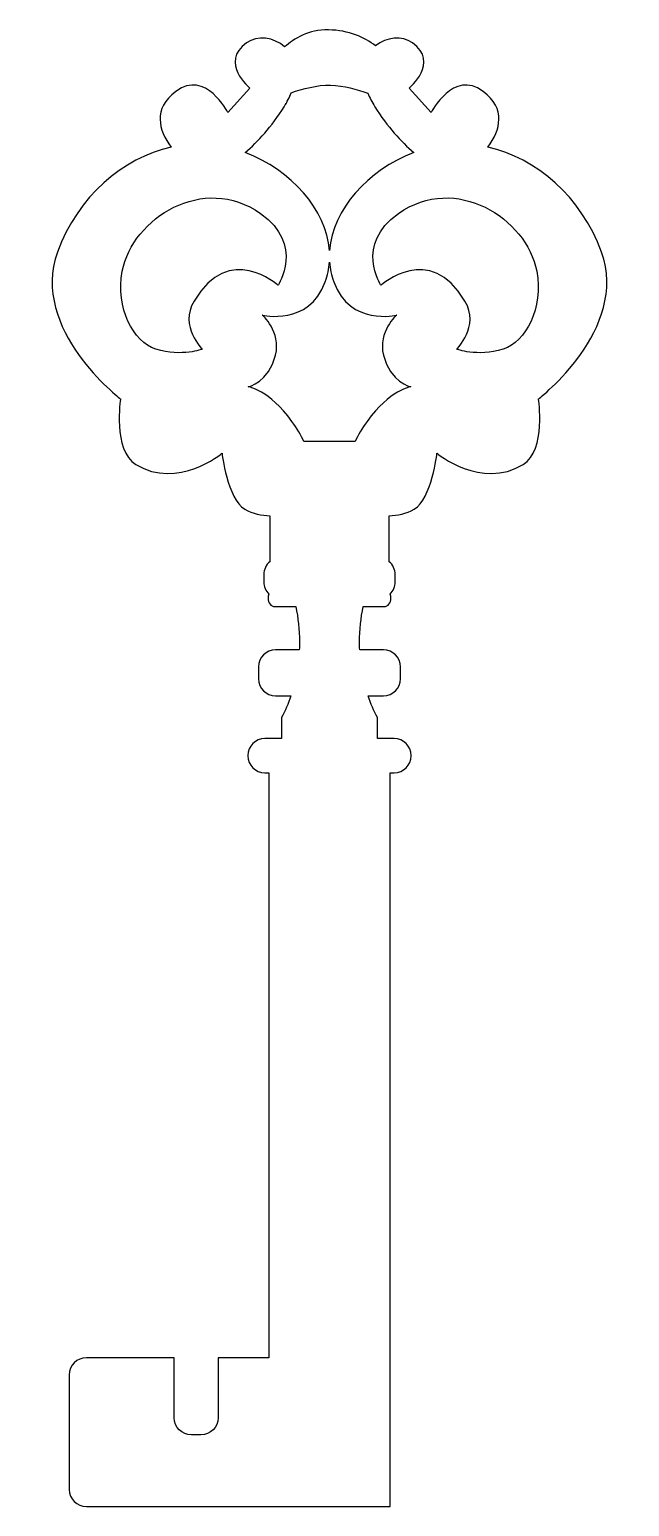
# Model space of a CAD drawing. Header units: centimetres. Extents: x -4.2 to 4.3, y -10.5 to 10.4.
import ezdxf

# ---------------------------------------------------------------- set-up
doc = ezdxf.new("R2010")
doc.units = ezdxf.units.CM
doc.header["$MEASUREMENT"] = 0
doc.layers.add('Layer 1', color=7, linetype='Continuous')

msp = doc.modelspace()

# ---------------------------------------------------------------- linework, layer by layer
at = {"layer": 'Layer 1'}
for points, knots in [([(0.88018, -10.49816), (0.88018, -10.49816), (0.50449, -10.49816), (0.50449, -10.49816), (0.50449, -10.49816), (0.50449, -10.49816), (-0.84192, -10.49816), (-0.84192, -10.49816), (-0.84192, -10.49816), (-0.84192, -10.49816), (-3.42788, -10.49816), (-3.42788, -10.49816), (-3.42788, -10.49816), (-3.5616, -10.49816), (-3.66989, -10.38973), (-3.66989, -10.25601), (-3.66989, -10.25601), (-3.66989, -10.25601), (-3.66989, -8.6312), (-3.66989, -8.6312), (-3.66989, -8.6312), (-3.66989, -8.49748), (-3.5616, -8.38905), (-3.42788, -8.38905), (-3.42788, -8.38905), (-3.42788, -8.38905), (-2.18124, -8.38906), (-2.18124, -8.38906), (-2.18124, -8.38906), (-2.18124, -8.38906), (-2.18124, -9.24139), (-2.18124, -9.24139), (-2.18124, -9.24139), (-2.18124, -9.37508), (-2.07281, -9.48346), (-1.93917, -9.48346), (-1.93917, -9.48346), (-1.93917, -9.48346), (-1.80307, -9.48346), (-1.80307, -9.48346), (-1.80307, -9.48346), (-1.6693, -9.48346), (-1.56095, -9.37509), (-1.56095, -9.24139), (-1.56095, -9.24139), (-1.56095, -9.24139), (-1.56095, -8.38906), (-1.56095, -8.38906), (-1.56095, -8.38906), (-1.56095, -8.38906), (-0.84192, -8.38906), (-0.84192, -8.38906), (-0.84192, -8.38906), (-0.84192, -8.38906), (-0.84192, -0.09517), (-0.84192, -0.09517), (-0.84192, -0.09517), (-0.84192, -0.09517), (-0.89595, -0.09517), (-0.89595, -0.09517), (-0.89595, -0.09517), (-1.02972, -0.09517), (-1.13796, 0.01336), (-1.13796, 0.14703), (-1.13796, 0.14703), (-1.13796, 0.14703), (-1.13796, 0.14907), (-1.13796, 0.14907), (-1.13796, 0.14907), (-1.13796, 0.28279), (-1.02969, 0.39114), (-0.896, 0.39114), (-0.896, 0.39114), (-0.896, 0.39114), (-0.66004, 0.39113), (-0.66004, 0.39113), (-0.66004, 0.39113), (-0.66004, 0.39113), (-0.66004, 0.68675), (-0.66004, 0.68675), (-0.66004, 0.68675), (-0.60935, 0.78271), (-0.56519, 0.88582), (-0.52859, 0.99486), (-0.52859, 0.99486), (-0.52859, 0.99486), (-0.74492, 0.99486), (-0.74492, 0.99486), (-0.74492, 0.99486), (-0.87861, 0.99486), (-0.98717, 1.10334), (-0.98717, 1.23703), (-0.98717, 1.23703), (-0.98717, 1.23703), (-0.98717, 1.40687), (-0.98717, 1.40687), (-0.98717, 1.40687), (-0.98717, 1.54064), (-0.87869, 1.64888), (-0.74492, 1.64888), (-0.74492, 1.64888), (-0.74492, 1.64888), (-0.40932, 1.64888), (-0.40932, 1.64888), (-0.40932, 1.64888), (-0.40781, 1.68455), (-0.40707, 1.72048), (-0.40707, 1.75672), (-0.40707, 1.75672), (-0.40707, 1.93222), (-0.42506, 2.10187), (-0.45856, 2.26229), (-0.45856, 2.26229), (-0.45856, 2.26229), (-0.75791, 2.26229), (-0.75791, 2.26229), (-0.75791, 2.26229), (-0.80964, 2.26229), (-0.8517, 2.31484), (-0.8517, 2.37966), (-0.8517, 2.37966), (-0.8517, 2.37966), (-0.8517, 2.37966), (-0.8517, 2.37966), (-0.8517, 2.37966), (-0.8517, 2.40136), (-0.84691, 2.42168), (-0.83876, 2.43911), (-0.83876, 2.43911), (-0.88363, 2.48308), (-0.91155, 2.54433), (-0.91155, 2.61209), (-0.91155, 2.61209), (-0.91155, 2.61209), (-0.91155, 2.71485), (-0.91155, 2.71485), (-0.91155, 2.71485), (-0.91155, 2.78803), (-0.87903, 2.85362), (-0.82765, 2.89802), (-0.82765, 2.89802), (-0.82765, 2.89802), (-0.82765, 3.54921), (-0.82765, 3.54921), (-0.82765, 3.54921), (-0.9387, 3.55294), (-1.07019, 3.57474), (-1.18164, 3.64168), (-1.18164, 3.64168), (-1.42979, 3.79053), (-1.50419, 4.43567), (-1.50419, 4.43567), (-1.50419, 4.43567), (-1.50419, 4.43567), (-2.13202, 3.91296), (-2.72535, 4.27628), (-2.72535, 4.27628), (-3.05989, 4.48117), (-2.94329, 5.20486), (-2.94329, 5.20486), (-2.94329, 5.20486), (-2.94329, 5.20486), (-4.23356, 6.19726), (-3.83658, 7.28906), (-3.83658, 7.28906), (-3.54982, 8.07765), (-2.91361, 8.62018), (-2.22696, 8.77655), (-2.22696, 8.77655), (-2.4041, 9.01841), (-2.48792, 9.31969), (-2.15915, 9.56588), (-2.15915, 9.56588), (-1.73621, 9.88259), (-1.42313, 9.26838), (-1.42313, 9.26838), (-1.42313, 9.26838), (-1.42313, 9.26838), (-1.11002, 9.61284), (-1.11002, 9.61284), (-1.11002, 9.61284), (-1.11002, 9.61284), (-1.54669, 9.97738), (-1.15693, 10.25477), (-1.15693, 10.25477), (-1.00244, 10.36484), (-0.76984, 10.3365), (-0.61702, 10.19675), (-0.61702, 10.19675), (-0.4847, 10.31523), (-0.27618, 10.44353), (0.00414, 10.439), (0.00414, 10.439), (0.29457, 10.43424), (0.51405, 10.33163), (0.67221, 10.21148), (0.67221, 10.21148), (0.82487, 10.33837), (1.04633, 10.36086), (1.19529, 10.25477), (1.19529, 10.25477), (1.58499, 9.97738), (1.14827, 9.61284), (1.14827, 9.61284), (1.14827, 9.61284), (1.14827, 9.61284), (1.46146, 9.26838), (1.46146, 9.26838), (1.46146, 9.26838), (1.46146, 9.26838), (1.77454, 9.88258), (2.19743, 9.56588), (2.19743, 9.56588), (2.5262, 9.31966), (2.44241, 9.0184), (2.2653, 8.77655), (2.2653, 8.77655), (2.95187, 8.62018), (3.58808, 8.07765), (3.87484, 7.28906), (3.87484, 7.28906), (4.27182, 6.19723), (2.98163, 5.20486), (2.98163, 5.20486), (2.98163, 5.20486), (2.98163, 5.20486), (3.09826, 4.4812), (2.76369, 4.27628), (2.76369, 4.27628), (2.17028, 3.91295), (1.54253, 4.43566), (1.54253, 4.43566), (1.54253, 4.43566), (1.54253, 4.43566), (1.46808, 3.79053), (1.21998, 3.64167), (1.21998, 3.64167), (1.10846, 3.57473), (0.97707, 3.55293), (0.8661, 3.5492), (0.8661, 3.5492), (0.8661, 3.5492), (0.8661, 2.89801), (0.8661, 2.89801), (0.8661, 2.89801), (0.91746, 2.85356), (0.94995, 2.788), (0.94995, 2.71484), (0.94995, 2.71484), (0.94995, 2.71484), (0.94995, 2.61213), (0.94995, 2.61213), (0.94995, 2.61213), (0.94995, 2.54429), (0.92206, 2.48301), (0.87714, 2.43904), (0.87714, 2.43904), (0.88537, 2.4216), (0.89003, 2.40134), (0.89003, 2.37967), (0.89003, 2.37967), (0.89003, 2.37967), (0.89003, 2.37967), (0.89003, 2.37967), (0.89003, 2.37967), (0.89003, 2.31482), (0.84801, 2.2623), (0.79629, 2.2623), (0.79629, 2.2623), (0.79629, 2.2623), (0.49682, 2.26232), (0.49682, 2.26232), (0.49682, 2.26232), (0.46332, 2.10193), (0.44538, 1.93225), (0.44538, 1.75675), (0.44538, 1.75675), (0.44538, 1.7205), (0.44615, 1.68457), (0.44766, 1.64891), (0.44766, 1.64891), (0.44766, 1.64891), (0.78331, 1.64891), (0.78331, 1.64891), (0.78331, 1.64891), (0.9169, 1.64891), (1.02538, 1.54067), (1.02538, 1.4069), (1.02538, 1.4069), (1.02538, 1.4069), (1.02538, 1.23706), (1.02538, 1.23706), (1.02538, 1.23706), (1.02538, 1.10337), (0.9169, 0.99489), (0.78331, 0.99489), (0.78331, 0.99489), (0.78331, 0.99489), (0.56694, 0.99489), (0.56694, 0.99489), (0.56694, 0.99489), (0.60353, 0.88588), (0.64769, 0.78283), (0.69839, 0.68691), (0.69839, 0.68691), (0.69839, 0.68691), (0.69839, 0.39116), (0.69839, 0.39116), (0.69839, 0.39116), (0.69839, 0.39116), (0.93423, 0.39116), (0.93423, 0.39116), (0.93423, 0.39116), (1.06792, 0.39116), (1.17624, 0.28281), (1.17624, 0.14909), (1.17624, 0.14909), (1.17624, 0.14909), (1.17624, 0.14705), (1.17624, 0.14705), (1.17624, 0.14705), (1.17624, 0.01338), (1.06792, -0.09515), (0.93423, -0.09515), (0.93423, -0.09515), (0.93423, -0.09515), (0.8802, -0.09514), (0.8802, -0.09514), (0.8802, -0.09514), (0.8802, -0.09514), (0.8802, -10.49816), (0.8802, -10.49816), (0.8802, -10.49816), (0.8802, -10.49816), (0.88018, -10.49816), (0.88018, -10.49816)], [0, 0, 0, 0, 0.01176471, 0.01176471, 0.01176471, 0.01176471, 0.02352941, 0.02352941, 0.02352941, 0.02352941, 0.03529412, 0.03529412, 0.03529412, 0.03529412, 0.04705882, 0.04705882, 0.04705882, 0.04705882, 0.05882353, 0.05882353, 0.05882353, 0.05882353, 0.07058824, 0.07058824, 0.07058824, 0.07058824, 0.08235294, 0.08235294, 0.08235294, 0.08235294, 0.09411765, 0.09411765, 0.09411765, 0.09411765, 0.10588235, 0.10588235, 0.10588235, 0.10588235, 0.11764706, 0.11764706, 0.11764706, 0.11764706, 0.12941176, 0.12941176, 0.12941176, 0.12941176, 0.14117647, 0.14117647, 0.14117647, 0.14117647, 0.15294118, 0.15294118, 0.15294118, 0.15294118, 0.16470588, 0.16470588, 0.16470588, 0.16470588, 0.17647059, 0.17647059, 0.17647059, 0.17647059, 0.18823529, 0.18823529, 0.18823529, 0.18823529, 0.2, 0.2, 0.2, 0.2, 0.21176471, 0.21176471, 0.21176471, 0.21176471, 0.22352941, 0.22352941, 0.22352941, 0.22352941, 0.23529412, 0.23529412, 0.23529412, 0.23529412, 0.24705882, 0.24705882, 0.24705882, 0.24705882, 0.25882353, 0.25882353, 0.25882353, 0.25882353, 0.27058824, 0.27058824, 0.27058824, 0.27058824, 0.28235294, 0.28235294, 0.28235294, 0.28235294, 0.29411765, 0.29411765, 0.29411765, 0.29411765, 0.30588235, 0.30588235, 0.30588235, 0.30588235, 0.31764706, 0.31764706, 0.31764706, 0.31764706, 0.32941176, 0.32941176, 0.32941176, 0.32941176, 0.34117647, 0.34117647, 0.34117647, 0.34117647, 0.35294118, 0.35294118, 0.35294118, 0.35294118, 0.36470588, 0.36470588, 0.36470588, 0.36470588, 0.37647059, 0.37647059, 0.37647059, 0.37647059, 0.38823529, 0.38823529, 0.38823529, 0.38823529, 0.4, 0.4, 0.4, 0.4, 0.41176471, 0.41176471, 0.41176471, 0.41176471, 0.42352941, 0.42352941, 0.42352941, 0.42352941, 0.43529412, 0.43529412, 0.43529412, 0.43529412, 0.44705882, 0.44705882, 0.44705882, 0.44705882, 0.45882353, 0.45882353, 0.45882353, 0.45882353, 0.47058824, 0.47058824, 0.47058824, 0.47058824, 0.48235294, 0.48235294, 0.48235294, 0.48235294, 0.49411765, 0.49411765, 0.49411765, 0.49411765, 0.50588235, 0.50588235, 0.50588235, 0.50588235, 0.51764706, 0.51764706, 0.51764706, 0.51764706, 0.52941176, 0.52941176, 0.52941176, 0.52941176, 0.54117647, 0.54117647, 0.54117647, 0.54117647, 0.55294118, 0.55294118, 0.55294118, 0.55294118, 0.56470588, 0.56470588, 0.56470588, 0.56470588, 0.57647059, 0.57647059, 0.57647059, 0.57647059, 0.58823529, 0.58823529, 0.58823529, 0.58823529, 0.6, 0.6, 0.6, 0.6, 0.61176471, 0.61176471, 0.61176471, 0.61176471, 0.62352941, 0.62352941, 0.62352941, 0.62352941, 0.63529412, 0.63529412, 0.63529412, 0.63529412, 0.64705882, 0.64705882, 0.64705882, 0.64705882, 0.65882353, 0.65882353, 0.65882353, 0.65882353, 0.67058824, 0.67058824, 0.67058824, 0.67058824, 0.68235294, 0.68235294, 0.68235294, 0.68235294, 0.69411765, 0.69411765, 0.69411765, 0.69411765, 0.70588235, 0.70588235, 0.70588235, 0.70588235, 0.71764706, 0.71764706, 0.71764706, 0.71764706, 0.72941176, 0.72941176, 0.72941176, 0.72941176, 0.74117647, 0.74117647, 0.74117647, 0.74117647, 0.75294118, 0.75294118, 0.75294118, 0.75294118, 0.76470588, 0.76470588, 0.76470588, 0.76470588, 0.77647059, 0.77647059, 0.77647059, 0.77647059, 0.78823529, 0.78823529, 0.78823529, 0.78823529, 0.8, 0.8, 0.8, 0.8, 0.81176471, 0.81176471, 0.81176471, 0.81176471, 0.82352941, 0.82352941, 0.82352941, 0.82352941, 0.83529412, 0.83529412, 0.83529412, 0.83529412, 0.84705882, 0.84705882, 0.84705882, 0.84705882, 0.85882353, 0.85882353, 0.85882353, 0.85882353, 0.87058824, 0.87058824, 0.87058824, 0.87058824, 0.88235294, 0.88235294, 0.88235294, 0.88235294, 0.89411765, 0.89411765, 0.89411765, 0.89411765, 0.90588235, 0.90588235, 0.90588235, 0.90588235, 0.91764706, 0.91764706, 0.91764706, 0.91764706, 0.92941176, 0.92941176, 0.92941176, 0.92941176, 0.94117647, 0.94117647, 0.94117647, 0.94117647, 0.95294118, 0.95294118, 0.95294118, 0.95294118, 0.96470588, 0.96470588, 0.96470588, 0.96470588, 0.97647059, 0.97647059, 0.97647059, 0.97647059, 1, 1, 1, 1]), ([(0.56241, 9.54148), (0.41652, 9.59355), (0.22099, 9.64856), (0.03316, 9.65454), (0.03316, 9.65454), (-0.15551, 9.66052), (-0.36419, 9.60318), (-0.5222, 9.54635), (-0.5222, 9.54635), (-0.54712, 9.48401), (-0.58036, 9.41848), (-0.62322, 9.34987), (-0.62322, 9.34987), (-0.80173, 9.06428), (-0.99766, 8.85272), (-1.17456, 8.69926), (-1.17456, 8.69926), (-0.52488, 8.45267), (-0.02471, 7.89207), (0.01905, 7.3094), (0.01905, 7.3094), (0.06287, 7.89207), (0.56311, 8.45266), (1.21277, 8.69931), (1.21277, 8.69931), (1.03582, 8.85277), (0.83995, 9.06425), (0.66143, 9.34984), (0.66143, 9.34984), (0.61969, 9.41673), (0.58712, 9.4806), (0.56241, 9.54148), (0.56241, 9.54148), (0.56241, 9.54148), (0.56241, 9.54148), (0.56241, 9.54148)], [0, 0, 0, 0, 0.1, 0.1, 0.1, 0.1, 0.2, 0.2, 0.2, 0.2, 0.3, 0.3, 0.3, 0.3, 0.4, 0.4, 0.4, 0.4, 0.5, 0.5, 0.5, 0.5, 0.6, 0.6, 0.6, 0.6, 0.7, 0.7, 0.7, 0.7, 0.8, 0.8, 0.8, 0.8, 1, 1, 1, 1]), ([(-2.9185, 7.01606), (-3.01864, 6.50002), (-2.76208, 6.01123), (-2.44434, 5.91351), (-2.44434, 5.91351), (-2.06408, 5.79646), (-1.78452, 5.91351), (-1.78452, 5.91351), (-1.78452, 5.91351), (-1.78452, 5.91351), (-2.11475, 6.23133), (-1.90117, 6.59426), (-1.90117, 6.59426), (-1.40508, 7.43778), (-0.71017, 6.81757), (-0.71017, 6.81757), (-0.71017, 6.81757), (-0.71017, 6.81757), (-0.33049, 7.39203), (-0.95832, 7.83489), (-0.95832, 7.83489), (-1.76939, 8.407), (-2.77197, 7.77158), (-2.9185, 7.01606), (-2.9185, 7.01606), (-2.9185, 7.01606), (-2.9185, 7.01606), (-2.9185, 7.01606)], [0, 0, 0, 0, 0.125, 0.125, 0.125, 0.125, 0.25, 0.25, 0.25, 0.25, 0.375, 0.375, 0.375, 0.375, 0.5, 0.5, 0.5, 0.5, 0.625, 0.625, 0.625, 0.625, 0.75, 0.75, 0.75, 0.75, 1, 1, 1, 1]), ([(2.48255, 5.91352), (2.80026, 6.01123), (3.0568, 6.50005), (2.95676, 7.01607), (2.95676, 7.01607), (2.81021, 7.77159), (1.8076, 8.40701), (0.99665, 7.83488), (0.99665, 7.83488), (0.36877, 7.39202), (0.74858, 6.81756), (0.74858, 6.81756), (0.74858, 6.81756), (0.74858, 6.81756), (1.4433, 7.43777), (1.93952, 6.59425), (1.93952, 6.59425), (2.15304, 6.23135), (1.82276, 5.9135), (1.82276, 5.9135), (1.82276, 5.9135), (1.82276, 5.9135), (2.10234, 5.79647), (2.48255, 5.91352)], [0, 0, 0, 0, 0.14285714, 0.14285714, 0.14285714, 0.14285714, 0.28571429, 0.28571429, 0.28571429, 0.28571429, 0.42857143, 0.42857143, 0.42857143, 0.42857143, 0.57142857, 0.57142857, 0.57142857, 0.57142857, 0.71428571, 0.71428571, 0.71428571, 0.71428571, 1, 1, 1, 1]), ([(-0.34297, 4.60039), (-0.34297, 4.60039), (0.38122, 4.60039), (0.38122, 4.60039), (0.38122, 4.60039), (0.42474, 4.69114), (0.48049, 4.78803), (0.55211, 4.88715), (0.55211, 4.88715), (0.87466, 5.33377), (1.17028, 5.37853), (1.17028, 5.37853), (1.17028, 5.37853), (1.17028, 5.37853), (0.88194, 5.43703), (0.78423, 5.82798), (0.78423, 5.82798), (0.70157, 6.15874), (0.97179, 6.39572), (0.97179, 6.39572), (0.97179, 6.39572), (0.97179, 6.39572), (0.30779, 6.23118), (0.07864, 6.86718), (0.07864, 6.86718), (0.04562, 6.95896), (0.0262, 7.0521), (0.01911, 7.14534), (0.01911, 7.14534), (0.01199, 7.0521), (-0.00727, 6.95897), (-0.04037, 6.86718), (-0.04037, 6.86718), (-0.26939, 6.2312), (-0.93347, 6.39572), (-0.93347, 6.39572), (-0.93347, 6.39572), (-0.93347, 6.39572), (-0.66325, 6.15871), (-0.74601, 5.82798), (-0.74601, 5.82798), (-0.84369, 5.43703), (-1.13198, 5.37853), (-1.13198, 5.37853), (-1.13198, 5.37853), (-1.13198, 5.37853), (-0.83631, 5.33379), (-0.5137, 4.88715), (-0.5137, 4.88715), (-0.44219, 4.78806), (-0.38644, 4.69117), (-0.34297, 4.60039), (-0.34297, 4.60039), (-0.34297, 4.60039), (-0.34297, 4.60039), (-0.34297, 4.60039)], [0, 0, 0, 0, 0.06666667, 0.06666667, 0.06666667, 0.06666667, 0.13333333, 0.13333333, 0.13333333, 0.13333333, 0.2, 0.2, 0.2, 0.2, 0.26666667, 0.26666667, 0.26666667, 0.26666667, 0.33333333, 0.33333333, 0.33333333, 0.33333333, 0.4, 0.4, 0.4, 0.4, 0.46666667, 0.46666667, 0.46666667, 0.46666667, 0.53333333, 0.53333333, 0.53333333, 0.53333333, 0.6, 0.6, 0.6, 0.6, 0.66666667, 0.66666667, 0.66666667, 0.66666667, 0.73333333, 0.73333333, 0.73333333, 0.73333333, 0.8, 0.8, 0.8, 0.8, 0.86666667, 0.86666667, 0.86666667, 0.86666667, 1, 1, 1, 1])]:
    msp.add_open_spline(points, degree=3, knots=knots, dxfattribs=at)

doc.saveas('drawing.dxf')
